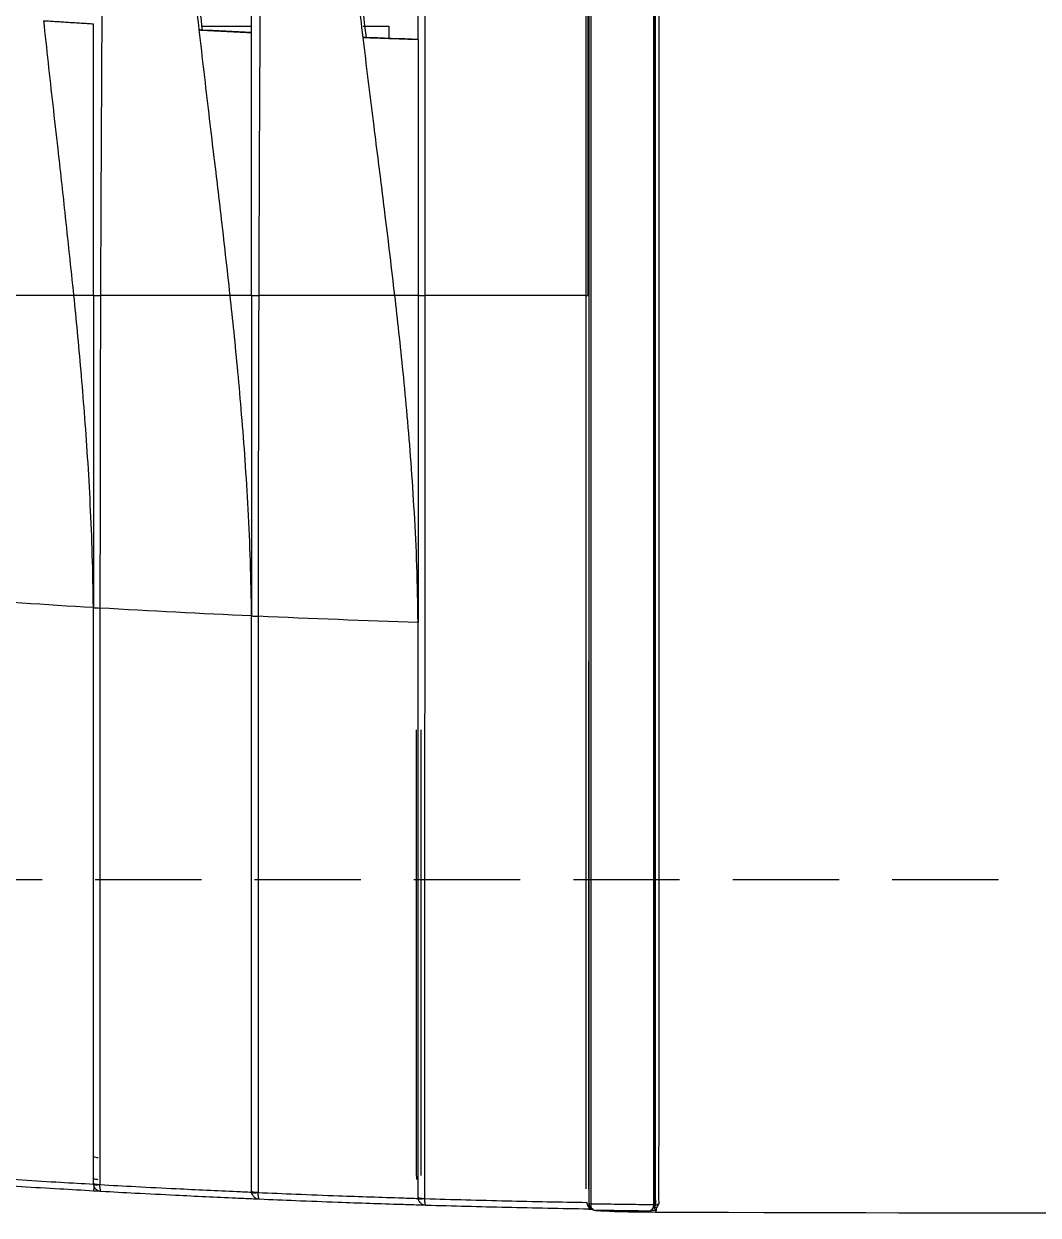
# Model space of a CAD drawing. Header units: inches. Extents: x 261411 to 598054, y 5888 to 34411.
# Drawn here: x 287988.3 to 288107.6, y 11439.1 to 11579.2 of the extents above; entities that cross this region are included whole.
import ezdxf

# ---------------------------------------------------------------- set-up
doc = ezdxf.new("R2010")
doc.units = ezdxf.units.IN
doc.header["$LTSCALE"] = 50
doc.header["$MEASUREMENT"] = 0
doc.linetypes.add('HIDDEN', pattern=[0.375, 0.25, -0.125])

# ---------------------------------------------------------------- blocks, each defined once
blk = doc.blocks.new('acrjtlf')
at = {"color": 8}
for p, q in [((1571342.33, 1745736.72), (1571342.33, 1745736.73)), ((1571342.38, 1745733.04), (1571342.38, 1745733.05)), ((1571342.39, 1745734.14), (1571342.39, 1745734.15)), ((1571342.4, 1745734.04), (1571342.4, 1745734.08)), ((1571342.4, 1745734.04), (1571342.4, 1745734.08)), ((1571342.25, 1745730.47), (1571342.25, 1745730.47)), ((1571202.97, 1745703.15), (1571202.97, 1745706.17)), ((1571202.97, 1745706.17), (1571204.41, 1745706.17)), ((1571202.97, 1745684.15), (1571202.97, 1745690.02))]:
    blk.add_line(p, q, dxfattribs=at)
at = {"color": 1, "linetype": 'HIDDEN'}
blk.add_lwpolyline([(1571303.38, 1746002.87), (1571303.38, 1745562.22), (1570010.6, 1745562.22), (1570010.6, 1746002.87)], close=True, dxfattribs=at)
at = {"color": 8}
for centre, radius, start, end in [((1571341.64, 1745737.32), 0.196, 80.5717, 90), ((1571338.14, 1745709.42), 0.49, 358.2397, 0)]:
    blk.add_arc(centre, radius, start, end, dxfattribs=at)
for centre, major_axis, ratio, start_param, end_param in [((1571341.52, 1745737.32), (0, -0.196), 0.205027, 1.568733, 3.141593), ((1571341.64, 1745737.32), (0, -0.196), 0.351833, 1.567117, 3.141593), ((1571341.64, 1745737.32), (0.032, 0.193), 0.348188, 4.76642, 6.323186), ((1571341.7, 1745737.57), (-0.385, -0.303), 0.676569, 1.247751, 2.270849), ((1571341.78, 1745737.34), (-0.489, -0.021), 0.710917, 2.398177, 3.067106), ((1571341.42, 1745729.93), (0, -0.196), 0.201921, 0.053462, 1.568761), ((1571340.69, 1745710.39), (0, -0.783), 0.192414, 0, 1.56303), ((1571340.72, 1745710.39), (-0.124, 0.773), 0.18902, 3.140748, 4.674174), ((1571338.14, 1745709.42), (-0.489, 0.015), 0.003269, 1.745497, 3.141044), ((1571339.97, 1745690.81), (0, -0.783), 0.1863, 0, 1.559168), ((1571340, 1745690.81), (-0.109, 0.776), 0.18309, 3.140852, 4.674944), ((1571339.05, 1745672.2), (0, -0.783), 0.179084, 0, 1.549822), ((1571339.08, 1745672.2), (-0.094, 0.778), 0.175481, 3.140957, 4.670141)]:
    blk.add_ellipse(centre, major_axis=major_axis, ratio=ratio, start_param=start_param, end_param=end_param, dxfattribs=at)
for points, degree in [([(1571342.44, 1745737.52), (1571342.82, 1745830.9), (1571341.95, 1745865.52), (1571339.84, 1745900.08)], 3), ([(1571341.02, 1745737.52), (1571341.19, 1745737.52), (1571341.36, 1745737.52), (1571341.52, 1745737.52)], 3), ([(1571341.52, 1745737.52), (1571341.56, 1745737.52), (1571341.6, 1745737.52), (1571341.64, 1745737.52)], 3), ([(1571341.71, 1745737.32), (1571341.66, 1745737.32), (1571341.61, 1745737.32), (1571341.56, 1745737.32)], 3), ([(1571341.72, 1745737.37), (1571341.83, 1745737.44), (1571341.92, 1745737.54), (1571341.98, 1745737.64)], 3), ([(1571342.27, 1745737.63), (1571342.26, 1745737.63), (1571342.15, 1745737.64), (1571341.98, 1745737.64)], 3), ([(1571341.98, 1745737.64), (1571342.03, 1745737.61), (1571342.07, 1745737.59), (1571342.1, 1745737.57)], 3), ([(1571342.44, 1745737.52), (1571342.38, 1745737.56), (1571342.33, 1745737.59), (1571342.27, 1745737.63)], 3), ([(1571342.27, 1745737.63), (1571342.27, 1745737.53), (1571342.27, 1745737.43), (1571342.27, 1745737.33)], 3), ([(1571342.27, 1745737.33), (1571342.27, 1745737.2), (1571342.28, 1745737.07), (1571342.28, 1745736.93)], 3), ([(1571342.39, 1745734.15), (1571342.33, 1745736.71)], 1), ([(1571342.39, 1745734.45), (1571342.39, 1745734.33), (1571342.39, 1745734.2), (1571342.4, 1745734.08)], 3), ([(1571342.4, 1745734.08), (1571342.4, 1745734.08), (1571342.4, 1745734.08), (1571342.4, 1745734.08)], 3), ([(1571342.25, 1745730.47), (1571342.28, 1745730.99), (1571342.3, 1745731.51)], 2), ([(1571342.1, 1745729.68), (1571342.1, 1745729.83), (1571342.11, 1745729.99), (1571342.11, 1745730.14)], 3), ([(1571234.64, 1745729.39), (1571234.64, 1745729.49), (1571234.64, 1745729.58), (1571234.64, 1745729.58)], 3), ([(1571234.64, 1745729.39), (1571234.64, 1745723.05), (1571234.64, 1745716.72), (1571234.64, 1745710.39)], 3), ([(1571341.51, 1745729.73), (1571340.91, 1745729.73), (1571340.31, 1745729.73), (1571339.71, 1745729.73)], 3), ([(1571341.51, 1745729.73), (1571341.51, 1745729.73), (1571341.52, 1745729.73), (1571341.52, 1745729.73)], 3), ([(1571341.87, 1745729.68), (1571341.85, 1745729.73), (1571341.81, 1745729.79), (1571341.75, 1745729.82)], 3), ([(1571341.88, 1745729.68), (1571342.02, 1745729.68), (1571342.1, 1745729.67), (1571342.1, 1745729.67)], 3), ([(1571340.84, 1745710.38), (1571340.85, 1745710.38), (1571340.86, 1745710.39), (1571340.87, 1745710.39)], 3), ([(1571341.66, 1745710.56), (1571341.65, 1745710.24), (1571341.64, 1745709.92), (1571341.63, 1745709.61)], 3), ([(1571204.53, 1745709.61), (1571188.22, 1745709.61), (1571171.89, 1745709.61), (1571155.57, 1745709.61)], 3), ([(1571204.3, 1745703.14), (1571204.53, 1745709.61)], 1), ([(1571204.53, 1745709.61), (1571204.46, 1745707.5), (1571204.38, 1745705.4), (1571204.31, 1745703.29)], 3), ([(1571204.53, 1745709.61), (1571214.57, 1745709.61), (1571224.61, 1745709.61), (1571234.64, 1745709.61)], 3), ([(1571234.64, 1745709.61), (1571243.73, 1745709.61), (1571252.82, 1745709.61), (1571261.9, 1745709.61)], 3), ([(1571234.64, 1745709.61), (1571234.64, 1745708.68), (1571234.64, 1745707.77), (1571234.64, 1745706.86)], 3), ([(1571261.9, 1745709.61), (1571265.64, 1745709.61), (1571269.37, 1745709.61), (1571273.1, 1745709.61)], 3), ([(1571273.1, 1745709.61), (1571272.91, 1745703.35), (1571272.66, 1745697.07), (1571272.38, 1745690.8)], 3), ([(1571273.1, 1745709.61), (1571273.1, 1745709.61)], 1), ([(1571340.84, 1745709.62), (1571340.79, 1745709.61), (1571340.74, 1745709.61), (1571340.69, 1745709.61)], 3), ([(1571204.31, 1745703.39), (1571204.3, 1745703.14)], 1), ([(1571234.64, 1745690.86), (1571247.23, 1745690.82), (1571259.81, 1745690.8), (1571272.38, 1745690.8)], 3), ([(1571340.12, 1745690.8), (1571340.13, 1745690.8), (1571340.14, 1745690.8), (1571340.15, 1745690.8)], 3), ([(1571340.95, 1745690.96), (1571340.93, 1745690.65), (1571340.92, 1745690.34), (1571340.91, 1745690.02)], 3), ([(1571203.74, 1745690.02), (1571187.4, 1745690.02), (1571171.06, 1745690.02), (1571154.72, 1745690.02)], 3), ([(1571203.42, 1745683.87), (1571203.74, 1745690.02)], 1), ([(1571203.73, 1745690.02), (1571203.63, 1745688), (1571203.53, 1745685.97), (1571203.43, 1745683.95)], 3), ([(1571220.68, 1745690.02), (1571215.03, 1745690.02), (1571209.38, 1745690.02), (1571203.74, 1745690.02)], 3), ([(1571234.64, 1745690.02), (1571229.99, 1745690.02), (1571225.33, 1745690.02), (1571220.68, 1745690.02)], 3), ([(1571234.64, 1745690.02), (1571234.64, 1745689.17), (1571234.64, 1745688.33), (1571234.64, 1745687.5)], 3), ([(1571272.34, 1745690.02), (1571272.07, 1745684.09), (1571271.76, 1745678.14), (1571271.41, 1745672.19)], 3), ([(1571272.34, 1745690.02), (1571272.34, 1745690.02)], 1), ([(1571340.11, 1745690.03), (1571340.07, 1745690.03), (1571340.02, 1745690.02), (1571339.97, 1745690.02)], 3), ([(1571203.44, 1745684.17), (1571203.42, 1745683.87)], 1), ([(1571203.44, 1745684.18), (1571203.44, 1745684.19), (1571203.44, 1745684.2), (1571203.44, 1745684.2)], 3), ([(1571202.33, 1745665.59), (1571202.7, 1745671.42)], 1), ([(1571218.74, 1745671.42), (1571213.4, 1745671.42), (1571208.05, 1745671.42), (1571202.7, 1745671.42)], 3), ([(1571234.64, 1745671.42), (1571229.34, 1745671.42), (1571224.04, 1745671.42), (1571218.74, 1745671.42)], 3), ([(1571234.64, 1745672.25), (1571246.91, 1745672.21), (1571259.17, 1745672.19), (1571271.41, 1745672.19)], 3), ([(1571234.64, 1745671.42), (1571234.64, 1745670.64), (1571234.64, 1745669.88), (1571234.64, 1745669.13)], 3), ([(1571262.31, 1745671.42), (1571265.33, 1745671.42), (1571268.34, 1745671.42), (1571271.36, 1745671.42)], 3), ([(1571271.36, 1745671.42), (1571271.03, 1745665.81), (1571270.66, 1745660.18), (1571270.26, 1745654.55)], 3), ([(1571271.36, 1745671.42), (1571271.36, 1745671.42)], 1), ([(1571335.94, 1745671.41), (1571335.97, 1745671.6), (1571336.01, 1745671.79), (1571336.04, 1745671.98)], 3), ([(1571338.53, 1745671.41), (1571338.56, 1745671.59), (1571338.59, 1745671.76), (1571338.62, 1745671.94)], 3), ([(1571339.17, 1745671.42), (1571339.13, 1745671.42), (1571339.09, 1745671.42), (1571339.05, 1745671.42)], 3), ([(1571339.19, 1745672.18), (1571339.2, 1745672.18), (1571339.21, 1745672.18), (1571339.22, 1745672.19)], 3), ([(1571339.97, 1745671.42), (1571339.98, 1745671.45), (1571339.79, 1745671.49), (1571339.5, 1745671.52)], 3)]:
    blk.add_open_spline(points, degree=degree, dxfattribs=at)
for points, knots in [([(1570784.8, 1745737.46), (1570950.81, 1745737.46), (1571029.09, 1745737.46), (1571126.95, 1745737.46), (1571146.53, 1745737.46), (1571185.67, 1745737.46), (1571205.24, 1745737.46), (1571244.38, 1745737.46), (1571263.94, 1745737.46), (1571293.17, 1745737.46), (1571302.89, 1745737.46), (1571317.45, 1745737.46), (1571322.29, 1745737.46), (1571331.97, 1745737.46), (1571336.8, 1745737.46), (1571341.61, 1745737.46)], [0, 0, 0, 0, 0.5, 0.5, 0.625, 0.625, 0.75, 0.75, 0.875, 0.875, 0.9375, 0.9375, 0.96875, 0.96875, 1, 1, 1, 1]), ([(1571341.56, 1745737.32), (1571336.76, 1745737.32), (1571331.92, 1745737.32), (1571322.24, 1745737.32), (1571317.4, 1745737.32), (1571302.85, 1745737.32), (1571293.12, 1745737.32), (1571263.89, 1745737.32), (1571244.33, 1745737.32), (1571205.2, 1745737.32), (1571185.63, 1745737.32), (1571146.49, 1745737.32), (1571126.92, 1745737.32), (1571029.07, 1745737.32), (1570950.8, 1745737.32), (1570784.8, 1745737.32)], [0, 0, 0, 0, 0.03125, 0.03125, 0.0625, 0.0625, 0.125, 0.125, 0.25, 0.25, 0.375, 0.375, 0.5, 0.5, 1, 1, 1, 1]), ([(1571156.4, 1745737.92), (1571171.88, 1745737.91), (1571187.35, 1745737.92), (1571218.29, 1745737.92), (1571233.77, 1745737.92), (1571264.67, 1745737.92), (1571280.11, 1745737.92), (1571303.21, 1745737.92), (1571310.9, 1745737.92), (1571322.4, 1745737.92), (1571326.23, 1745737.92), (1571333.87, 1745737.92), (1571337.69, 1745737.87), (1571341.48, 1745737.91)], [0, 0, 0, 0, 0.25, 0.25, 0.5, 0.5, 0.75, 0.75, 0.875, 0.875, 0.9375, 0.9375, 1, 1, 1, 1]), ([(1571341.02, 1745737.52), (1571336.42, 1745737.52), (1571331.79, 1745737.52), (1571322.32, 1745737.52), (1571317.47, 1745737.52), (1571302.92, 1745737.52), (1571293.2, 1745737.52), (1571263.96, 1745737.52), (1571244.4, 1745737.52), (1571205.27, 1745737.52), (1571185.69, 1745737.52), (1571163.2, 1745737.52), (1571160.29, 1745737.52), (1571157.38, 1745737.52)], [0, 0, 0, 0, 0.076277, 0.076277, 0.155939, 0.155939, 0.315263, 0.315263, 0.633912, 0.633912, 0.952561, 0.952561, 1, 1, 1, 1]), ([(1571341.46, 1745729.93), (1571341.47, 1745730.31), (1571341.47, 1745730.69), (1571341.49, 1745731.91), (1571341.5, 1745732.76), (1571341.53, 1745734.46), (1571341.54, 1745735.31), (1571341.55, 1745736.54), (1571341.56, 1745736.93), (1571341.56, 1745737.32)], [0, 0, 0, 0, 0.152969, 0.152969, 0.497591, 0.497591, 0.842214, 0.842214, 1, 1, 1, 1]), ([(1571341.67, 1745737.51), (1571341.65, 1745737.55), (1571341.63, 1745737.59), (1571341.59, 1745737.68), (1571341.57, 1745737.72), (1571341.54, 1745737.79), (1571341.53, 1745737.81), (1571341.52, 1745737.84), (1571341.51, 1745737.85), (1571341.5, 1745737.87), (1571341.5, 1745737.88), (1571341.49, 1745737.89), (1571341.49, 1745737.89), (1571341.49, 1745737.9), (1571341.49, 1745737.9), (1571341.49, 1745737.9), (1571341.49, 1745737.91), (1571341.48, 1745737.91)], [0, 0, 0, 0, 0.329841, 0.329841, 0.64484, 0.64484, 0.808285, 0.808285, 0.89597, 0.89597, 0.943441, 0.943441, 0.96921, 0.96921, 0.986236, 0.986236, 1, 1, 1, 1]), ([(1571341.48, 1745737.91), (1571341.49, 1745737.91), (1571341.49, 1745737.91), (1571341.49, 1745737.9), (1571341.49, 1745737.9), (1571341.5, 1745737.9), (1571341.5, 1745737.9), (1571341.51, 1745737.89), (1571341.52, 1745737.89), (1571341.54, 1745737.88), (1571341.55, 1745737.87), (1571341.58, 1745737.86), (1571341.61, 1745737.85), (1571341.67, 1745737.81), (1571341.71, 1745737.79), (1571341.83, 1745737.72), (1571341.91, 1745737.68), (1571341.98, 1745737.64)], [0, 0, 0, 0, 0.009976, 0.009976, 0.022556, 0.022556, 0.04139, 0.04139, 0.07605, 0.07605, 0.139998, 0.139998, 0.259042, 0.259042, 0.487994, 0.487994, 1, 1, 1, 1]), ([(1571342.33, 1745736.72), (1571342.33, 1745736.79), (1571342.32, 1745736.86), (1571342.26, 1745737), (1571342.2, 1745737.08), (1571342.08, 1745737.19), (1571342.02, 1745737.22), (1571341.88, 1745737.28), (1571341.79, 1745737.31), (1571341.71, 1745737.32)], [0, 0, 0, 0, 0.259, 0.259, 0.575766, 0.575766, 0.78372, 0.78372, 1, 1, 1, 1]), ([(1571342.1, 1745737.57), (1571342.17, 1745737.52), (1571342.22, 1745737.46), (1571342.26, 1745737.38), (1571342.26, 1745737.36), (1571342.27, 1745737.33)], [0, 0, 0, 0, 0.71699, 0.71699, 1, 1, 1, 1]), ([(1571342.4, 1745734.08), (1571342.41, 1745734.42), (1571342.41, 1745734.77), (1571342.42, 1745735.45), (1571342.42, 1745735.79), (1571342.43, 1745736.59), (1571342.44, 1745737.05), (1571342.44, 1745737.52)], [0, 0, 0, 0, 0.298691, 0.298691, 0.597383, 0.597383, 1, 1, 1, 1]), ([(1571342.33, 1745736.72), (1571342.33, 1745736.53), (1571342.33, 1745736.34), (1571342.32, 1745735.3), (1571342.31, 1745734.45), (1571342.28, 1745732.75), (1571342.27, 1745731.9), (1571342.25, 1745730.86), (1571342.25, 1745730.67), (1571342.25, 1745730.47)], [0, 0, 0, 0, 0.092017, 0.092017, 0.499829, 0.499829, 0.907641, 0.907641, 1, 1, 1, 1]), ([(1571342.39, 1745734.14), (1571342.38, 1745734.57), (1571342.37, 1745735), (1571342.35, 1745735.86), (1571342.34, 1745736.29), (1571342.33, 1745736.72)], [0, 0, 0, 0, 0.5, 0.5, 1, 1, 1, 1]), ([(1571342.25, 1745730.47), (1571342.27, 1745730.9), (1571342.29, 1745731.33), (1571342.34, 1745732.19), (1571342.36, 1745732.62), (1571342.38, 1745733.05)], [0, 0, 0, 0, 0.5, 0.5, 1, 1, 1, 1]), ([(1571342.38, 1745733.05), (1571342.38, 1745733.11), (1571342.38, 1745733.18), (1571342.39, 1745733.34), (1571342.39, 1745733.42), (1571342.39, 1745733.6), (1571342.39, 1745733.69), (1571342.4, 1745733.85), (1571342.4, 1745733.93), (1571342.39, 1745734.06), (1571342.39, 1745734.1), (1571342.39, 1745734.14)], [0, 0, 0, 0, 0.21624, 0.21624, 0.432749, 0.432749, 0.645647, 0.645647, 0.856424, 0.856424, 1, 1, 1, 1]), ([(1571341.75, 1745729.75), (1571341.78, 1745729.76), (1571341.9, 1745729.8), (1571342.06, 1745729.95), (1571342.21, 1745730.19), (1571342.25, 1745730.37), (1571342.25, 1745730.47)], [0, 0, 0, 0, 0.088268, 0.35843, 0.674319, 1, 1, 1, 1]), ([(1571341.82, 1745729.93), (1571341.88, 1745729.95), (1571341.94, 1745729.98), (1571342.06, 1745730.07), (1571342.12, 1745730.14), (1571342.22, 1745730.29), (1571342.24, 1745730.38), (1571342.25, 1745730.47)], [0, 0, 0, 0, 0.226788, 0.226788, 0.577205, 0.577205, 1, 1, 1, 1]), ([(1570784.8, 1745729.93), (1570950.78, 1745729.93), (1571029.04, 1745729.93), (1571126.86, 1745729.93), (1571146.43, 1745729.93), (1571185.56, 1745729.93), (1571205.12, 1745729.93), (1571244.24, 1745729.93), (1571263.78, 1745729.93), (1571293, 1745729.93), (1571302.73, 1745729.93), (1571317.29, 1745729.93), (1571322.14, 1745729.93), (1571331.82, 1745729.93), (1571336.66, 1745729.93), (1571341.46, 1745729.93)], [0, 0, 0, 0, 0.5, 0.5, 0.625, 0.625, 0.75, 0.75, 0.875, 0.875, 0.9375, 0.9375, 0.96875, 0.96875, 1, 1, 1, 1]), ([(1571341.42, 1745729.74), (1571336.63, 1745729.74), (1571331.78, 1745729.74), (1571322.1, 1745729.74), (1571317.25, 1745729.74), (1571302.69, 1745729.74), (1571292.97, 1745729.74), (1571263.75, 1745729.74), (1571244.21, 1745729.74), (1571205.1, 1745729.74), (1571185.54, 1745729.74), (1571146.41, 1745729.74), (1571126.84, 1745729.74), (1571029.03, 1745729.74), (1570950.77, 1745729.74), (1570784.8, 1745729.74)], [0, 0, 0, 0, 0.03125, 0.03125, 0.0625, 0.0625, 0.125, 0.125, 0.25, 0.25, 0.375, 0.375, 0.5, 0.5, 1, 1, 1, 1]), ([(1571234.64, 1745729.39), (1571221.55, 1745729.39), (1571208.46, 1745729.39), (1571182.27, 1745729.39), (1571169.17, 1745729.39), (1571156.07, 1745729.39)], [0, 0, 0, 0, 0.5, 0.5, 1, 1, 1, 1]), ([(1571156.08, 1745729.58), (1571169.18, 1745729.58), (1571182.27, 1745729.58), (1571208.46, 1745729.58), (1571221.55, 1745729.58), (1571234.64, 1745729.58)], [0, 0, 0, 0, 0.5, 0.5, 1, 1, 1, 1]), ([(1571339.72, 1745729.39), (1571331.3, 1745729.39), (1571322.82, 1745729.39), (1571305.51, 1745729.39), (1571296.68, 1745729.39), (1571270.14, 1745729.39), (1571252.4, 1745729.39), (1571234.64, 1745729.39)], [0, 0, 0, 0, 0.243248, 0.243248, 0.495499, 0.495499, 1, 1, 1, 1]), ([(1571339.71, 1745729.7), (1571334.93, 1745729.7), (1571330.12, 1745729.7), (1571320.49, 1745729.7), (1571315.67, 1745729.7), (1571301.19, 1745729.7), (1571291.51, 1745729.7), (1571280.44, 1745729.7), (1571279.06, 1745729.7), (1571277.68, 1745729.7)], [0, 0, 0, 0, 0.233427, 0.233427, 0.466853, 0.466853, 0.933707, 0.933707, 1, 1, 1, 1]), ([(1571339.71, 1745729.73), (1571339.71, 1745729.72), (1571339.71, 1745729.71), (1571339.71, 1745729.7), (1571339.71, 1745729.7), (1571339.71, 1745729.7)], [0, 0, 0, 0, 0.865418, 0.865418, 1, 1, 1, 1]), ([(1571340.87, 1745710.39), (1571340.96, 1745713.61), (1571341.05, 1745716.83), (1571341.2, 1745723.2), (1571341.26, 1745726.35), (1571341.31, 1745729.5)], [0, 0, 0, 0, 0.505489, 0.505489, 1, 1, 1, 1]), ([(1571341.87, 1745729.68), (1571341.82, 1745729.63), (1571341.75, 1745729.6), (1571341.61, 1745729.54), (1571341.53, 1745729.52), (1571341.41, 1745729.51), (1571341.36, 1745729.5), (1571341.31, 1745729.5)], [0, 0, 0, 0, 0.426124, 0.426124, 0.795442, 0.795442, 1, 1, 1, 1]), ([(1571341.74, 1745729.73), (1571341.72, 1745729.73), (1571341.69, 1745729.74), (1571341.59, 1745729.74), (1571341.51, 1745729.74), (1571341.42, 1745729.74)], [0, 0, 0, 0, 0.249344, 0.249344, 1, 1, 1, 1]), ([(1571341.46, 1745729.93), (1571341.57, 1745729.93), (1571341.67, 1745729.93), (1571341.78, 1745729.93), (1571341.8, 1745729.93), (1571341.82, 1745729.93)], [0, 0, 0, 0, 0.840137, 0.840137, 1, 1, 1, 1]), ([(1571341.52, 1745729.73), (1571341.54, 1745729.73), (1571341.57, 1745729.73), (1571341.62, 1745729.73), (1571341.65, 1745729.73), (1571341.69, 1745729.73), (1571341.7, 1745729.73), (1571341.72, 1745729.73), (1571341.72, 1745729.73), (1571341.73, 1745729.73), (1571341.74, 1745729.73), (1571341.74, 1745729.73)], [0, 0, 0, 0, 0.330293, 0.330293, 0.681956, 0.681956, 0.82164, 0.82164, 0.940754, 0.940754, 1, 1, 1, 1]), ([(1571342.1, 1745729.68), (1571342.05, 1745726.46), (1571341.99, 1745723.25), (1571341.84, 1745716.87), (1571341.76, 1745713.72), (1571341.66, 1745710.56)], [0, 0, 0, 0, 0.504534, 0.504534, 1, 1, 1, 1]), ([(1571341.74, 1745729.73), (1571341.74, 1745729.73), (1571341.75, 1745729.73), (1571341.76, 1745729.74), (1571341.77, 1745729.75), (1571341.79, 1745729.77), (1571341.8, 1745729.78), (1571341.81, 1745729.8), (1571341.81, 1745729.8), (1571341.82, 1745729.82), (1571341.82, 1745729.84), (1571341.82, 1745729.88), (1571341.82, 1745729.9), (1571341.82, 1745729.93), (1571341.82, 1745729.93), (1571341.82, 1745729.93)], [0, 0, 0, 0, 0.055006, 0.055006, 0.276288, 0.276288, 0.497423, 0.497423, 0.530007, 0.530007, 0.756604, 0.756604, 0.983112, 0.983112, 1, 1, 1, 1]), ([(1571155.57, 1745710.39), (1571168.75, 1745710.39), (1571181.93, 1745710.39), (1571208.29, 1745710.39), (1571221.47, 1745710.39), (1571234.64, 1745710.39)], [0, 0, 0, 0, 0.5, 0.5, 1, 1, 1, 1]), ([(1571234.64, 1745709.61), (1571234.64, 1745709.62), (1571234.64, 1745709.66), (1571234.64, 1745709.88), (1571234.64, 1745710.13), (1571234.64, 1745710.31), (1571234.64, 1745710.39)], [0, 0, 0, 0, 0.300546, 0.567506, 0.800705, 1, 1, 1, 1]), ([(1571234.64, 1745710.39), (1571252.42, 1745710.39), (1571270.2, 1745710.38), (1571296.78, 1745710.38), (1571305.63, 1745710.38), (1571323.28, 1745710.38), (1571332.1, 1745710.38), (1571340.84, 1745710.38)], [0, 0, 0, 0, 0.5, 0.5, 0.75, 0.75, 1, 1, 1, 1]), ([(1571341.66, 1745710.56), (1571341.66, 1745710.56), (1571341.66, 1745710.55), (1571341.66, 1745710.48), (1571341.65, 1745710.4), (1571341.61, 1745710.26), (1571341.59, 1745710.19), (1571341.5, 1745710.02), (1571341.42, 1745709.93), (1571341.26, 1745709.79), (1571341.19, 1745709.74), (1571341.03, 1745709.66), (1571340.93, 1745709.63), (1571340.84, 1745709.62)], [0, 0, 0, 0, 0.004657, 0.004657, 0.171178, 0.171178, 0.329678, 0.329678, 0.602664, 0.602664, 0.791782, 0.791782, 1, 1, 1, 1]), ([(1571341.66, 1745710.56), (1571341.66, 1745710.56), (1571341.66, 1745710.56), (1571341.66, 1745710.54), (1571341.65, 1745710.53), (1571341.62, 1745710.5), (1571341.6, 1745710.49), (1571341.51, 1745710.45), (1571341.44, 1745710.44), (1571341.28, 1745710.41), (1571341.21, 1745710.4), (1571341.05, 1745710.39), (1571340.96, 1745710.39), (1571340.87, 1745710.39)], [0, 0, 0, 0, 0.004657, 0.004657, 0.171177, 0.171177, 0.329676, 0.329676, 0.60266, 0.60266, 0.791779, 0.791779, 1, 1, 1, 1]), ([(1571273.1, 1745709.61), (1571270.88, 1745709.57), (1571266.58, 1745709.5), (1571260.3, 1745709.19), (1571254.42, 1745708.81), (1571248.92, 1745708.35), (1571243.81, 1745707.87), (1571239.09, 1745707.38), (1571236.08, 1745707.04), (1571234.64, 1745706.87)], [0, 0, 0, 0, 0.17272, 0.33551, 0.488347, 0.631221, 0.764126, 0.88705, 1, 1, 1, 1]), ([(1571340.69, 1745709.61), (1571335.1, 1745709.61), (1571329.48, 1745709.61), (1571318.24, 1745709.61), (1571312.62, 1745709.61), (1571295.71, 1745709.61), (1571284.42, 1745709.61), (1571273.1, 1745709.61)], [0, 0, 0, 0, 0.25, 0.25, 0.5, 0.5, 1, 1, 1, 1]), ([(1571285.75, 1745709.91), (1571294.52, 1745709.91), (1571303.28, 1745709.91), (1571320.75, 1745709.91), (1571329.47, 1745709.91), (1571338.14, 1745709.91)], [0, 0, 0, 0, 0.5, 0.5, 1, 1, 1, 1]), ([(1571338.23, 1745709.42), (1571329.54, 1745709.42), (1571320.81, 1745709.42), (1571303.31, 1745709.42), (1571294.53, 1745709.42), (1571285.75, 1745709.42)], [0, 0, 0, 0, 0.5, 0.5, 1, 1, 1, 1]), ([(1571340.15, 1745690.8), (1571340.21, 1745692.28), (1571340.27, 1745693.76), (1571340.4, 1745696.91), (1571340.47, 1745698.58), (1571340.62, 1745702.75), (1571340.7, 1745705.26), (1571340.8, 1745708.37), (1571340.82, 1745708.99), (1571340.84, 1745709.61), (1571340.84, 1745709.61), (1571340.84, 1745709.61)], [0, 0, 0, 0, 0.235766, 0.235766, 0.501866, 0.501866, 0.901174, 0.901174, 0.999997, 0.999997, 1, 1, 1, 1]), ([(1571341.63, 1745709.61), (1571341.63, 1745709.61), (1571341.63, 1745709.61), (1571341.61, 1745708.95), (1571341.59, 1745708.3), (1571341.49, 1745705.16), (1571341.41, 1745702.67), (1571341.26, 1745698.51), (1571341.19, 1745696.85), (1571341.07, 1745693.78), (1571341.01, 1745692.37), (1571340.95, 1745690.96)], [0, 0, 0, 0, 0.000003, 0.000003, 0.105523, 0.105523, 0.506415, 0.506415, 0.773572, 0.773572, 1, 1, 1, 1]), ([(1571234.64, 1745706.87), (1571231.52, 1745706.5), (1571226.13, 1745705.87), (1571219.31, 1745705), (1571212.31, 1745704.12), (1571207.59, 1745703.54), (1571204.3, 1745703.14)], [0, 0, 0, 0, 0.307575, 0.532584, 0.675031, 1, 1, 1, 1]), ([(1571234.64, 1745706.87), (1571234.64, 1745705.6), (1571234.64, 1745703.02), (1571234.64, 1745699.06), (1571234.64, 1745695), (1571234.64, 1745692.25), (1571234.64, 1745690.86)], [0, 0, 0, 0, 0.241954, 0.489631, 0.742508, 1, 1, 1, 1]), ([(1571155.17, 1745699.8), (1571157.35, 1745699.82), (1571162.83, 1745699.87), (1571172.71, 1745700.32), (1571183.94, 1745701.21), (1571194.83, 1745702.35), (1571201.34, 1745703.12), (1571204.31, 1745703.48)], [0, 0, 0, 0, 0.13271, 0.332981, 0.600797, 0.817687, 1, 1, 1, 1]), ([(1571204.31, 1745703.39), (1571204.31, 1745703.43), (1571204.31, 1745703.45), (1571204.31, 1745703.47), (1571204.31, 1745703.48), (1571204.31, 1745703.48)], [0, 0, 0, 0, 0.64921, 0.64921, 1, 1, 1, 1]), ([(1571204.3, 1745703.14), (1571201.21, 1745702.78), (1571194.7, 1745702.02), (1571183.81, 1745700.92), (1571172.73, 1745700.07), (1571162.85, 1745699.63), (1571157.36, 1745699.57), (1571155.16, 1745699.55)], [0, 0, 0, 0, 0.189956, 0.399239, 0.666018, 0.866282, 1, 1, 1, 1]), ([(1571154.77, 1745691.16), (1571168.08, 1745691.16), (1571181.4, 1745691.1), (1571208.02, 1745690.97), (1571221.34, 1745690.9), (1571234.64, 1745690.86)], [0, 0, 0, 0, 0.5, 0.5, 1, 1, 1, 1]), ([(1571234.64, 1745690.02), (1571234.64, 1745690.04), (1571234.64, 1745690.08), (1571234.64, 1745690.32), (1571234.64, 1745690.59), (1571234.64, 1745690.78), (1571234.64, 1745690.86)], [0, 0, 0, 0, 0.299602, 0.566259, 0.799779, 1, 1, 1, 1]), ([(1571272.34, 1745690.02), (1571272.34, 1745690.04), (1571272.34, 1745690.06), (1571272.35, 1745690.24), (1571272.37, 1745690.49), (1571272.38, 1745690.7), (1571272.38, 1745690.8)], [0, 0, 0, 0, 0.262073, 0.50023, 0.747646, 1, 1, 1, 1]), ([(1571272.38, 1745690.8), (1571283.72, 1745690.8), (1571295.05, 1745690.8), (1571317.65, 1745690.8), (1571328.94, 1745690.79), (1571340.12, 1745690.8)], [0, 0, 0, 0, 0.5, 0.5, 1, 1, 1, 1]), ([(1571340.95, 1745690.96), (1571340.95, 1745690.96), (1571340.95, 1745690.96), (1571340.95, 1745690.88), (1571340.94, 1745690.8), (1571340.89, 1745690.66), (1571340.87, 1745690.59), (1571340.77, 1745690.42), (1571340.69, 1745690.33), (1571340.53, 1745690.19), (1571340.46, 1745690.15), (1571340.3, 1745690.07), (1571340.2, 1745690.05), (1571340.11, 1745690.03)], [0, 0, 0, 0, 0.004636, 0.004636, 0.174161, 0.174161, 0.335167, 0.335167, 0.60541, 0.60541, 0.793318, 0.793318, 1, 1, 1, 1]), ([(1571340.95, 1745690.96), (1571340.95, 1745690.96), (1571340.95, 1745690.96), (1571340.95, 1745690.94), (1571340.94, 1745690.93), (1571340.91, 1745690.9), (1571340.88, 1745690.89), (1571340.79, 1745690.86), (1571340.72, 1745690.84), (1571340.56, 1745690.82), (1571340.49, 1745690.81), (1571340.33, 1745690.8), (1571340.24, 1745690.8), (1571340.15, 1745690.8)], [0, 0, 0, 0, 0.004636, 0.004636, 0.174157, 0.174157, 0.335163, 0.335163, 0.60541, 0.60541, 0.79332, 0.79332, 1, 1, 1, 1]), ([(1571234.64, 1745690.02), (1571235.78, 1745690.02), (1571248.36, 1745690.02), (1571260.93, 1745690.02), (1571272.34, 1745690.02)], [0, 0, 0, 0, 0.090794, 1, 1, 1, 1]), ([(1571272.34, 1745690.02), (1571270.19, 1745689.99), (1571266, 1745689.92), (1571259.89, 1745689.64), (1571254.15, 1745689.29), (1571248.76, 1745688.87), (1571243.73, 1745688.43), (1571239.06, 1745687.97), (1571236.07, 1745687.66), (1571234.64, 1745687.5)], [0, 0, 0, 0, 0.171143, 0.332878, 0.485187, 0.628059, 0.76149, 0.885469, 1, 1, 1, 1]), ([(1571339.97, 1745690.02), (1571328.81, 1745690.02), (1571317.54, 1745690.02), (1571294.98, 1745690.02), (1571283.67, 1745690.02), (1571272.34, 1745690.02)], [0, 0, 0, 0, 0.5, 0.5, 1, 1, 1, 1]), ([(1571339.22, 1745672.19), (1571339.3, 1745673.59), (1571339.37, 1745674.99), (1571339.53, 1745677.98), (1571339.61, 1745679.57), (1571339.81, 1745683.54), (1571339.92, 1745685.92), (1571340.05, 1745688.87), (1571340.08, 1745689.45), (1571340.1, 1745690.02), (1571340.1, 1745690.02), (1571340.1, 1745690.02)], [0, 0, 0, 0, 0.235564, 0.235564, 0.502554, 0.502554, 0.903218, 0.903218, 0.999997, 0.999997, 1, 1, 1, 1]), ([(1571340.91, 1745690.02), (1571340.91, 1745690.02), (1571340.91, 1745690.02), (1571340.88, 1745689.41), (1571340.85, 1745688.8), (1571340.72, 1745685.82), (1571340.61, 1745683.45), (1571340.41, 1745679.5), (1571340.33, 1745677.92), (1571340.18, 1745675), (1571340.1, 1745673.67), (1571340.03, 1745672.34)], [0, 0, 0, 0, 0.000003, 0.000003, 0.104408, 0.104408, 0.506463, 0.506463, 0.77438, 0.77438, 1, 1, 1, 1]), ([(1571234.64, 1745687.5), (1571231.47, 1745687.15), (1571225.92, 1745686.53), (1571218.82, 1745685.68), (1571211.58, 1745684.81), (1571206.72, 1745684.25), (1571203.42, 1745683.87)], [0, 0, 0, 0, 0.304279, 0.532125, 0.683541, 1, 1, 1, 1]), ([(1571234.64, 1745687.5), (1571234.64, 1745686.29), (1571234.64, 1745683.84), (1571234.64, 1745680.08), (1571234.64, 1745676.21), (1571234.64, 1745673.58), (1571234.64, 1745672.25)], [0, 0, 0, 0, 0.240964, 0.488232, 0.741399, 1, 1, 1, 1]), ([(1571203.42, 1745683.87), (1571200.33, 1745683.53), (1571193.81, 1745682.81), (1571182.98, 1745681.77), (1571171.94, 1745680.97), (1571162.05, 1745680.54), (1571156.48, 1745680.49), (1571154.2, 1745680.47)], [0, 0, 0, 0, 0.189159, 0.399253, 0.661583, 0.861842, 1, 1, 1, 1]), ([(1571154.21, 1745680.71), (1571156.42, 1745680.73), (1571161.93, 1745680.77), (1571171.82, 1745681.21), (1571183.05, 1745682.05), (1571193.95, 1745683.13), (1571200.47, 1745683.87), (1571203.44, 1745684.2)], [0, 0, 0, 0, 0.13403, 0.334286, 0.600753, 0.818086, 1, 1, 1, 1]), ([(1571203.43, 1745683.95), (1571203.42, 1745683.93), (1571203.42, 1745683.92), (1571203.42, 1745683.89), (1571203.42, 1745683.88), (1571203.42, 1745683.87)], [0, 0, 0, 0, 0.669286, 0.669286, 1, 1, 1, 1]), ([(1571153.72, 1745672.58), (1571167.21, 1745672.58), (1571180.7, 1745672.51), (1571207.67, 1745672.37), (1571221.16, 1745672.3), (1571234.64, 1745672.25)], [0, 0, 0, 0, 0.5, 0.5, 1, 1, 1, 1]), ([(1571234.64, 1745671.42), (1571234.64, 1745671.44), (1571234.64, 1745671.47), (1571234.64, 1745671.71), (1571234.64, 1745671.98), (1571234.64, 1745672.17), (1571234.64, 1745672.25)], [0, 0, 0, 0, 0.29963, 0.566296, 0.799804, 1, 1, 1, 1]), ([(1571234.64, 1745671.42), (1571235.45, 1745671.42), (1571244.68, 1745671.42), (1571253.9, 1745671.42), (1571262.31, 1745671.42)], [0, 0, 0, 0, 0.087433, 1, 1, 1, 1]), ([(1571271.36, 1745671.42), (1571269.29, 1745671.38), (1571265.25, 1745671.32), (1571259.35, 1745671.07), (1571253.77, 1745670.76), (1571248.52, 1745670.38), (1571243.6, 1745669.98), (1571239.01, 1745669.56), (1571236.06, 1745669.27), (1571234.64, 1745669.13)], [0, 0, 0, 0, 0.169313, 0.329825, 0.481522, 0.624391, 0.758433, 0.883635, 1, 1, 1, 1]), ([(1571271.36, 1745671.42), (1571271.36, 1745671.44), (1571271.37, 1745671.48), (1571271.39, 1745671.79), (1571271.4, 1745672.06), (1571271.41, 1745672.19)], [0, 0, 0, 0, 0.34127, 0.674379, 1, 1, 1, 1]), ([(1571339.05, 1745671.42), (1571327.87, 1745671.42), (1571316.59, 1745671.42), (1571294.01, 1745671.42), (1571282.69, 1745671.42), (1571271.36, 1745671.42)], [0, 0, 0, 0, 0.5, 0.5, 1, 1, 1, 1]), ([(1571271.41, 1745672.19), (1571282.76, 1745672.19), (1571294.09, 1745672.19), (1571316.7, 1745672.18), (1571327.99, 1745672.18), (1571339.19, 1745672.18)], [0, 0, 0, 0, 0.5, 0.5, 1, 1, 1, 1]), ([(1571338.11, 1745654.55), (1571338.2, 1745655.87), (1571338.29, 1745657.2), (1571338.48, 1745660.03), (1571338.57, 1745661.54), (1571338.76, 1745664.56), (1571338.85, 1745666.07), (1571339.02, 1745668.86), (1571339.09, 1745670.14), (1571339.16, 1745671.42)], [0, 0, 0, 0, 0.234873, 0.234873, 0.503118, 0.503118, 0.771519, 0.771519, 1, 1, 1, 1]), ([(1571339.97, 1745671.42), (1571339.97, 1745671.42), (1571339.97, 1745671.42), (1571339.9, 1745670.1), (1571339.82, 1745668.78), (1571339.66, 1745665.96), (1571339.57, 1745664.46), (1571339.38, 1745661.46), (1571339.28, 1745659.96), (1571339.1, 1745657.21), (1571339.02, 1745655.95), (1571338.93, 1745654.7)], [0, 0, 0, 0, 0.000004, 0.000004, 0.237138, 0.237138, 0.506455, 0.506455, 0.775615, 0.775615, 1, 1, 1, 1]), ([(1571340.03, 1745672.34), (1571340.03, 1745672.34), (1571340.03, 1745672.34), (1571340.02, 1745672.26), (1571340.01, 1745672.18), (1571339.97, 1745672.04), (1571339.93, 1745671.97), (1571339.84, 1745671.8), (1571339.76, 1745671.7), (1571339.59, 1745671.58), (1571339.52, 1745671.53), (1571339.36, 1745671.46), (1571339.26, 1745671.44), (1571339.17, 1745671.42)], [0, 0, 0, 0, 0.004615, 0.004615, 0.177182, 0.177182, 0.340693, 0.340693, 0.607806, 0.607806, 0.794758, 0.794758, 1, 1, 1, 1]), ([(1571340.03, 1745672.34), (1571340.03, 1745672.34), (1571340.03, 1745672.34), (1571340.03, 1745672.32), (1571340.02, 1745672.31), (1571339.98, 1745672.28), (1571339.95, 1745672.27), (1571339.86, 1745672.24), (1571339.79, 1745672.22), (1571339.63, 1745672.2), (1571339.56, 1745672.19), (1571339.4, 1745672.19), (1571339.31, 1745672.18), (1571339.22, 1745672.19)], [0, 0, 0, 0, 0.004615, 0.004615, 0.177178, 0.177178, 0.340689, 0.340689, 0.607806, 0.607806, 0.79476, 0.79476, 1, 1, 1, 1]), ([(1571340.02, 1745672.34), (1571340.01, 1745672.16), (1571340, 1745671.98), (1571339.99, 1745671.67), (1571339.98, 1745671.55), (1571339.97, 1745671.42), (1571339.97, 1745671.42), (1571339.97, 1745671.42)], [0, 0, 0, 0, 0.584735, 0.584735, 0.999937, 0.999937, 1, 1, 1, 1]), ([(1571234.64, 1745669.12), (1571231.38, 1745668.78), (1571225.62, 1745668.18), (1571218.16, 1745667.34), (1571210.65, 1745666.49), (1571205.62, 1745665.94), (1571202.33, 1745665.59)], [0, 0, 0, 0, 0.302296, 0.533525, 0.693692, 1, 1, 1, 1]), ([(1571234.64, 1745669.13), (1571234.64, 1745667.98), (1571234.64, 1745665.65), (1571234.64, 1745662.07), (1571234.64, 1745658.39), (1571234.64, 1745655.89), (1571234.64, 1745654.62)], [0, 0, 0, 0, 0.240494, 0.487542, 0.740817, 1, 1, 1, 1])]:
    blk.add_open_spline(points, degree=3, knots=knots, dxfattribs=at)

msp = doc.modelspace()

# ---------------------------------------------------------------- block references
at = {"color": 0, "rotation": 270}
msp.add_blockref('acrjtlf', (-1457674.97, 1582781.94), dxfattribs=at)

doc.saveas('drawing.dxf')
